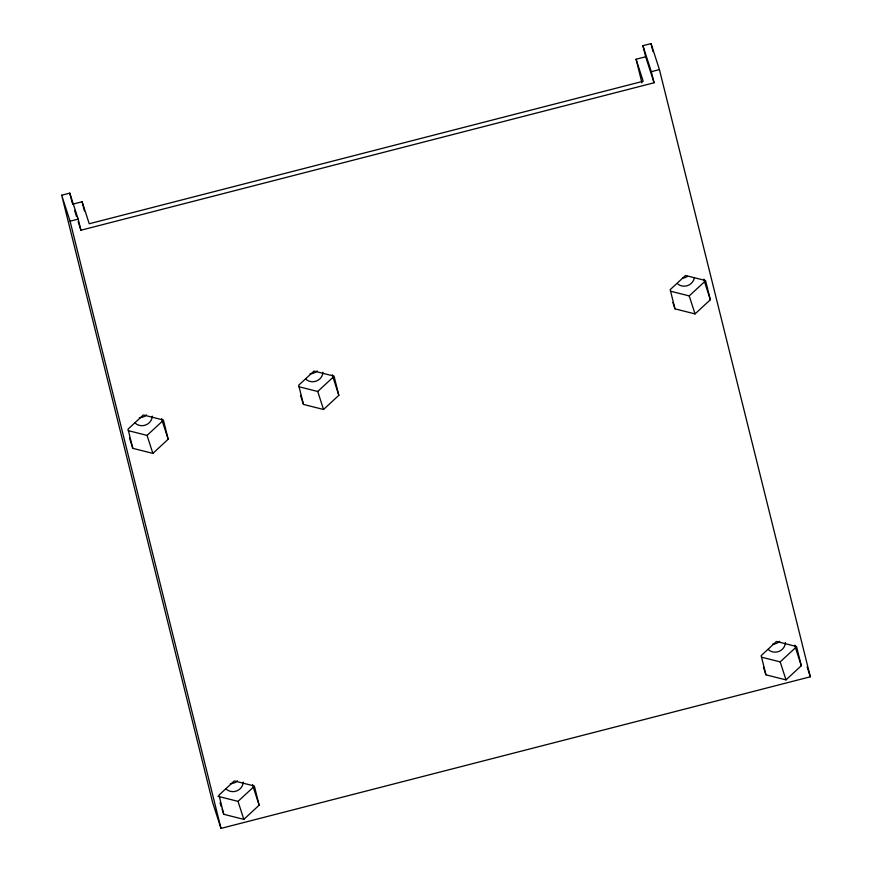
<?xml version="1.0" encoding="UTF-8"?>
<svg xmlns="http://www.w3.org/2000/svg" width="872" height="872" viewBox="0 0 872 872"><rect width="100%" height="100%" fill="white"/><g stroke="black" fill="none" stroke-linecap="round" stroke-linejoin="round"><path stroke-width="1.31" d="M128.239 430.648L147.052 435.39L162.345 421.231L161.712 418.669M152.873 453.386L168.165 439.237L163.391 420.032L143.324 414.974L128.031 429.122L132.806 448.328L152.873 453.386L147.052 435.39M298.911 386.743L317.724 391.484L333.017 377.325L332.374 374.764M323.534 409.48L338.827 395.332L334.052 376.126L313.985 371.069L298.693 385.217L303.467 404.423L323.534 409.48L317.724 391.484M670.415 291.172L689.229 295.913L704.522 281.754L703.878 279.193M695.038 313.909L710.331 299.761L705.557 280.544L685.49 275.487L670.197 289.646L674.972 308.852L695.038 313.909L689.229 295.913M217.956 796.31L238.023 801.368L253.316 787.209L252.673 784.647M243.833 819.364L259.126 805.216L254.352 785.999L234.285 780.941L218.992 795.101L223.766 814.306L243.833 819.364L238.023 801.368M761.376 657.15L780.189 661.881L795.482 647.733L794.85 645.171M786.01 679.888L801.303 665.728L796.528 646.523L776.462 641.465L761.169 655.624L765.943 674.83L786.01 679.888L780.189 661.881M61.683 195.208L69.782 193.126L78.186 219.123L80.943 230.219L654.076 82.775L651.319 71.678L642.915 45.682L651.024 43.6L659.428 69.597L810.317 676.792L220.998 828.4L212.605 802.404L61.683 195.208L70.076 221.215L220.998 828.4M72.54 204.222L82.121 201.759L89.227 223.755L643.187 81.249L636.08 59.242L645.672 56.778L654.076 82.775M70.076 221.215L78.186 219.123M651.319 71.678L659.428 69.597M704.522 281.754L710.331 299.761M807.123 666.884L810.317 676.792M795.482 647.733L801.303 665.728M672.901 302.421L674.972 308.852M763.447 667.113L765.943 674.83M333.017 377.325L338.827 395.332M300.557 395.43L303.467 404.423M162.345 421.231L168.165 439.237M74.545 210.414L76.54 216.594M78.142 221.553L80.943 230.219M253.316 787.209L259.126 805.216M129.481 438.049L132.806 448.328M220.027 802.741L221.27 806.589M222.109 809.162L223.766 814.306M651.024 43.6L652.986 51.503M642.915 45.682L645.672 56.778M636.08 59.242L641.956 82.916M82.121 201.759L84.41 210.959M69.782 193.126L72.234 202.991M694.254 278.179A10.039 9.429 -17.9 0 1 677.893 284.076M687.441 276.37A10.039 9.429 -17.9 0 1 682.547 278.135M785.399 642.631A10.039 9.429 -17.9 0 1 778.947 651.417A10.039 9.429 -17.9 0 1 768.134 649.422M779.666 641.345A10.039 9.429 -17.9 0 1 772.516 644.157M243.223 782.108A10.039 9.429 -17.9 0 1 236.77 790.904A10.039 9.429 -17.9 0 1 225.957 788.898M237.489 780.832A10.039 9.429 -17.9 0 1 230.339 783.645M152.295 416.129A10.083 9.461 -17.9 0 1 145.82 424.958A10.083 9.461 -17.9 0 1 134.975 422.942M146.55 414.876A10.083 9.461 -17.9 0 1 139.378 417.699M322.923 372.224A10.039 9.429 -17.9 0 1 316.471 381.02A10.039 9.429 -17.9 0 1 305.658 379.015M317.19 370.949A10.039 9.429 -17.9 0 1 310.04 373.761"/></g></svg>
